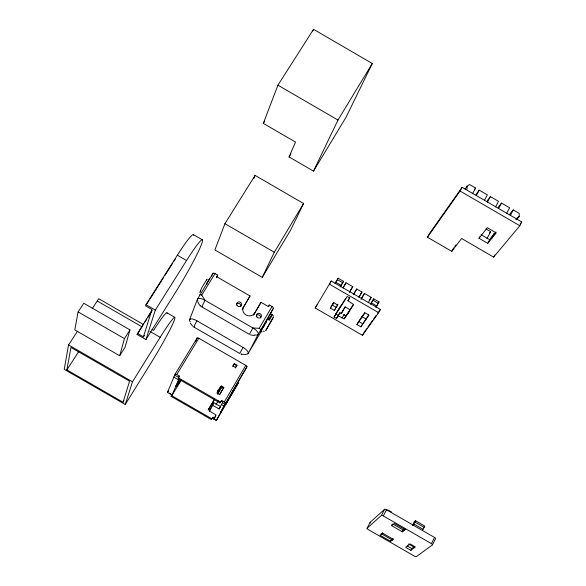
<?xml version="1.0" encoding="UTF-8"?>
<svg xmlns="http://www.w3.org/2000/svg" width="586" height="586" viewBox="0 0 586 586"><rect width="100%" height="100%" fill="white"/><g stroke="black" fill="none" stroke-linecap="round" stroke-linejoin="round"><path stroke-width="0.88" d="M516.881 219.325L519.203 216.505L519.247 213.407L513.233 209.913L509.798 214.176M467.005 189.3L467.101 186.216L469.598 184.539L475.62 188.04L472.602 193.607M77.447 331.31L68.54 344.956L64.226 369.341L125.258 404.479L151.811 361.657A37.614 2.71 -59.6 0 0 174.503 319.685A37.614 2.71 -59.6 0 0 160.176 337.302L132.48 381.786L125.258 404.479M66.877 369.883L70.965 347.432L129.594 381.208L123.038 402.216L66.877 369.883L78.649 351.703M78.099 311.891L74.803 329.889L119.683 355.753L125.06 347.249L129.989 329.881L83.783 303.233L78.099 311.891L124.452 338.613L119.683 355.753M145.929 339.572L155.327 310.067L186.546 260.514A42.683 3.516 -59.8 0 1 201.877 243.278A42.683 3.516 -59.8 0 1 175.712 292.062L145.929 339.572L137.065 334.46L151.899 310.39M193.658 235.389A42.69 3.816 -59.8 0 0 177.368 255.203L145.98 304.669L145.614 305.877L151.979 309.547L143.445 336.869L137.388 333.375M422.323 530.74L424.682 526.016L415.481 520.712L414.383 521.599L412.478 525.386M215.846 415.745L214.483 418.06L213.077 417.247L211.326 419.517L171.119 396.356L171.771 394.495M212.425 405.131L219.105 408.984L220.512 406.589L213.831 402.743L209.414 411.116L216.014 414.917L213.802 419.158L216.278 420.587L225.5 403.322A1.685 0.557 30.2 0 0 224.292 401.981L221.735 400.509L219.911 402.882L178.254 378.871L179.294 376.044L176.73 374.564A1.692 0.557 31 0 0 175.06 374.242L167.464 392.459L172.064 395.111L181.279 380.102M413.108 525.43L415.481 520.712M209.751 278.584L206.426 283.697L207.078 284.071M193.878 327.047L239.711 353.505L243.029 347.417L196.955 320.813A7.369 2.666 31.3 0 0 190.67 318.916A7.369 2.666 31.3 0 0 190.296 321.941M224.936 223.691L214.886 249.951L262.272 277.361L290.597 230.115L303.577 203.51L255.093 175.404L224.936 223.691L274.285 252.258L262.272 277.361M263.319 123.382L277.94 85.168L313.547 29.3L372.286 63.5L346.033 117.281L313.503 171.119L289.066 156.931L295.542 142.083L263.319 123.382L264.784 121.068M206.484 280.665L207.07 279.148L201.643 287.916L199.929 292.377L200.837 290.912M216.41 277.669L217.662 275.12L215.033 273.596A2.029 0.798 31.6 0 0 212.982 273.332L211.561 276.043M168.087 391.77L168.424 390.921L167.464 392.459M253.753 178.767L255.093 175.404M312.88 30.97L313.547 29.3M178.928 376.952L179.294 376.044M171.119 396.356L171.464 395.513L211.736 418.719L213.077 417.247M178.254 378.871L178.62 377.963L220.358 402.018L221.735 400.509M172.064 395.111L179.082 378.505M195.768 341.36L197.16 337.99A1.67 0.593 31.1 0 1 198.837 338.269L245.798 365.371A1.663 0.593 30.3 0 1 246.962 366.726L232.613 391.375L225.654 404.516L238.619 382.394L237.608 384.299L216.776 419.825A1.626 0.52 30.2 0 1 216.029 419.876M242.282 309.628A6.343 5.845 25.3 0 1 242.875 308.221L250.032 295.981L216.688 276.702L217.662 275.12M250.032 295.981L242.875 308.221M313.503 171.119L337.976 120.064L372.286 63.5M376.022 307.386L379.054 301.907L373.7 298.809L370.674 303.636M432.468 544.87A1.729 0.542 27.2 0 0 431.464 543.662L434.541 537.443L386.489 509.754A1.714 0.549 27.8 0 0 384.584 509.293L370.154 522.294L367.063 528.264A1.655 0.505 28 0 0 368.096 529.444L414.456 556.143A1.663 0.498 27.4 0 0 416.331 556.634L432.468 544.87L435.53 538.651A1.721 0.542 27.1 0 0 434.541 537.443M253.416 315.195A6.343 5.845 25.3 0 0 253.855 314.565L260.997 302.317L268.447 306.632L269.392 305.028L272.021 306.544A2.022 0.798 30.5 0 1 273.406 308.273L260.426 331.896L263.912 326.087M260.997 302.317L253.855 314.565M223.522 388.013L223.808 387.441L221.259 385.976L220.973 386.548L223.522 388.013L219.699 394.488M370.652 304.273L373.7 298.809M410.859 550.327L415.357 546.943L410.097 543.918L405.659 547.331L410.859 550.327L411.753 548.547L414.324 546.606M213.831 402.743L209.414 411.116M236.678 365.723L236.978 365.137L234.451 363.672L234.151 364.265L236.678 365.723L235.286 368.081M212.982 273.332L197.431 299.248L189.578 319.656L190.296 319.165M367.063 528.264L381.413 515.453A1.721 0.542 27.8 0 1 383.325 515.922L386.489 509.754M268.666 306.449L269.392 305.028M381.413 515.453L384.584 509.293M211.326 419.517L211.736 418.719M219.911 402.882L220.358 402.018M519.819 225.749L521.774 221.977L462.112 187.3L429.384 233.704L427.443 237.242L451.791 251.372L461.592 238.495L493.639 257.1L519.819 225.749L460.076 191.029L427.443 237.242M219.105 408.984L222.746 402.216L221.288 401.373M214.483 418.06L214.725 417.598L213.802 419.158M493.639 257.1L494.774 254.917M515.907 219.823L516.742 218.212L519.203 216.505M260.645 332.416L261.466 330.841M263.121 327.691L263.949 326.116M510.296 215.516L513.233 209.913M265.275 324.109L266.388 321.992M267.773 319.634L268.886 317.517L267.494 319.883M479.795 236.81L479.026 238.275L487.779 243.358L489.706 239.703L495.91 232.005M489.698 239.938L494.115 233.638L491.654 238.319M506.678 213.414L509.622 207.81L501.499 203.093L498.144 207.4M216.776 419.825L217.201 419.027L216.278 420.587M486.937 238.627L490.636 231.617L485.933 228.884M495.529 206.931L498.496 201.342L490.372 196.618L487.076 200.969M498.54 208.682L501.499 203.093M487.384 202.199L490.372 196.618M484.366 200.449L487.362 194.867L479.231 190.142L476.015 194.537M451.791 251.372L453.703 247.819M476.228 195.717L479.231 190.142M460.076 191.029L462.112 187.3M340.407 286.766L343.506 281.324L338.144 278.218L335.243 283.119M378.644 312.675L380.417 309.459L331.258 280.994L315.209 307.987L362.463 335.324L378.644 312.675L329.427 284.181L331.258 280.994M376.014 306.727L376.857 305.211M362.463 335.324L364.184 332.218M362.551 323.677L358.661 321.428L356.918 324.556L360.815 326.812L368.704 314.872M335.031 283.653L338.144 278.218M368.235 302.676L371.202 297.358L364.47 293.461L361.474 298.311M359.086 320.879L359.914 319.392M273.406 308.273L258.17 334.335L248.186 353.49L261.554 330.87L261.041 331.844A1.941 0.733 30.4 0 1 260.492 332.042M361.064 299.534L364.47 293.461M337.587 310.8L334.042 317.041L336.459 318.44L338.144 315.832L344.224 318.813L353.439 304.398M348.113 313.547L348.948 312.067M358.991 296.868L359.841 295.359M358.991 297.329L361.972 292.018L356.735 288.986L353.343 294.604M336.459 318.44L339.902 312.719L341.36 313.561L345.117 306.903L350.194 309.848M338.144 315.832L339.902 312.719M344.224 318.813L353.636 304.566L347.923 300.691L349.717 297.512M341.037 313.774L345.117 306.903M353.739 294.289L356.735 288.986M342.026 318.081L344.041 314.572L345.982 315.7M333.61 302.698L330.387 308.133L334.291 310.39L338.005 304.193M340.407 306.141L337.477 311.312L345.769 298.355M349.366 292.297L351.073 289.279M349.739 291.975L352.743 286.671L346.004 282.767L343.081 287.66M332.189 305.313L333.866 302.361M342.993 288.063L346.004 282.767M340.166 286.972L343.506 281.324M217.479 394.136L221.764 386.811M315.209 307.987L316.982 304.903M224.292 401.981L245.798 365.371M225.5 403.322L246.962 366.726M216.007 404.655L218.3 400.773M271.911 315.729L271.267 315.356L271.897 314.323L268.71 319.7L269.362 320.073L272.541 314.697L270.974 313.971L269.274 314.572M217.128 392.268L219.149 388.796M219.45 388.342L220.38 386.775M232.986 365.598L233.909 364.038M221.259 385.976L217.003 393.169L219.56 394.642L223.808 387.441M232.759 366.624L234.451 363.672M214.417 399.366L208.36 409.614L209.773 410.427M208.213 409.907L214.637 399.044M217.845 393.616L221.969 386.635M236.978 365.137L235.587 367.495L233.052 366.03M197.797 301.109A7.64 2.864 31.4 0 1 198.852 298.399A7.64 2.864 31.4 0 1 205.122 300.354L252.874 327.948L259.173 328.314L272.021 306.544M274.285 252.258L303.577 203.51M175.06 374.242L197.16 337.99M176.73 374.564L198.837 338.269M202.207 306.742A9.171 0.549 -59.8 0 1 205.122 300.354L201.745 295.132L215.033 273.596M289.066 156.931L290.978 153.825M123.038 402.216L123.99 400.685M330.387 308.133L333.742 302.75L337.683 305.028L334.291 310.39M143.445 336.869L144.405 335.331M137.065 334.46L143.819 323.75M144.786 322.219L146.72 319.165M147.687 317.634L152.03 310.748M124.452 338.613L129.989 329.881M147.086 303.563L149.042 300.479M150.023 298.933L163.728 277.325M164.71 275.779L172.54 263.436M174.005 261.122L175.478 258.807M351.49 288.627L352.743 286.671M334.042 317.041L347.212 296.472L349.717 297.922L347.923 300.691M92.28 308.566L98.734 298.721L143.394 324.49M344.041 314.572L343.784 314.96L345.784 316.118M360.265 294.604L361.972 292.018M369.451 299.922L371.202 297.358M360.69 318.476L364.756 312.587M356.918 324.556L365.012 312.829L368.99 315.129L360.815 326.812M377.721 303.819L379.054 301.907M464.998 189.168L467.101 186.216M364.712 331.478L366.807 328.541M367.854 327.076L372.564 320.469M373.612 319.004L376.227 315.327M377.802 313.129L380.417 309.459M474.557 189.512L475.62 188.04M454.795 246.384L455.886 244.948M479.026 238.275L487.325 227.734L496.225 232.906L487.779 243.358M489.574 232.942L490.636 231.617M520.024 224.079L521.774 221.977M386.819 510.846L387.844 509.93L391.719 512.164M391.521 525.122L392.854 523.994M390.635 541.347L390.459 540.783L393.03 538.695L393.213 539.252L390.635 541.347L380.27 535.377L382.783 533.245L382.607 532.689M402.362 531.832L402.179 531.26L404.897 529.048L405.087 529.627L402.362 531.832L391.704 525.693L394.363 523.445L405.087 529.627M402.179 531.26L403.52 530.784M390.459 540.783L391.77 540.321M245.585 354.552L241.198 354.164M264.367 331.449L262.887 331.09M254.251 335.602L250.398 334.848M241.007 354.091L241.659 354.332M201.892 306.932L249.387 334.364L252.874 327.948A7.618 2.864 30.5 0 1 258.243 333.302A7.618 2.864 30.5 0 1 254.551 334.862M166.907 312.785L174.76 317.319M145.98 304.669L155.327 310.067M152.016 329.464L153.583 330.372L154.594 328.775A37.614 2.937 -59.6 0 1 167.135 313.151M97.225 300.984L142.076 326.856M149.95 331.398L160.176 337.302M217.662 390.562L219.069 391.367M174.694 375.157L178.649 377.435M222.49 402.707L225.046 404.179M173.603 376.988L178.356 379.728M221.413 404.552L223.969 406.025M415.005 522.067L424.22 527.378M413.841 523.979L423.048 529.283M383.325 515.922L431.464 543.662M169.303 393.074L170.533 393.785M212.659 418.052L215.121 419.473M393.309 524.28L404.193 530.55M68.54 344.956L132.48 381.786M408.574 543.976L414.038 547.126M407.292 545.976L411.753 548.547M382.783 533.245L393.213 539.252M381.076 533.56L392.422 540.094M337.36 279.617L342.737 282.73M372.982 300.237L378.351 303.35M335.807 282.291L341.184 285.404M371.414 302.903L376.783 306.017M361.562 316.425L366.023 319.004M332.159 305.013L336.064 307.269M335.8 313.935L338.21 315.334M193.497 234.686L202.426 239.85M177.368 255.203L186.546 260.514M209.077 279.405L209.722 279.778M277.94 85.168L337.976 120.064M480.96 234.62L489.706 239.703M197.76 301.797L199.255 304.632L200.668 306.053M200.2 305.658L200.602 306.002M192.699 326.204L190.34 323.216M273.384 315.656L273.537 316.418M380.094 534.82L380.27 535.377M370.52 523.02A1.655 0.513 27.9 0 1 370.154 522.294M199.694 294.839A2.044 0.769 31.5 0 1 201.745 295.132M259.173 328.314A2.036 0.776 30.5 0 1 260.58 330.021M194.2 326.827A8.849 0.513 -59.8 0 1 196.955 320.813M248.669 352.867A1.956 0.711 30.4 0 1 248.12 353.05M269.362 320.073A1.992 0.769 30.4 0 1 267.992 318.388M243.029 347.417A7.354 2.666 30.5 0 1 248.068 352.054A7.354 2.666 30.5 0 1 246.12 354.171M264.359 325.325A1.97 0.754 30.4 0 1 264.623 325.142M236.466 304.163A2.542 2.337 24.3 0 1 240.817 306.676M256.434 315.356A2.534 2.337 26.4 0 1 260.667 317.802M254.551 313.151A6.358 5.853 25.4 0 1 246.039 315.012A6.358 5.853 25.4 0 1 243.549 306.793M206.887 283.932A2 0.769 31.6 0 1 206.426 283.697M180.422 380.841A22.1 1.062 -59.7 0 1 179.14 379.882M237.608 384.299A1.612 0.549 30.3 0 1 237.015 384.409M180.195 380.395A21.682 1.047 -59.7 0 1 175.866 385.852M265.832 330.46L273.266 317.414L265.832 330.46M222.409 409.262L220.71 412.471L223.801 406.882L222.409 409.262M236.993 305.357A2.542 2.344 24.3 0 0 241.344 305.526A2.542 2.344 24.3 0 0 239.088 301.878A2.542 2.344 24.3 0 0 236.993 305.357M256.815 316.814A2.542 2.344 26.4 0 0 261.151 316.967A2.542 2.344 26.4 0 0 258.88 313.32A2.542 2.344 26.4 0 0 256.815 316.814"/></g></svg>
